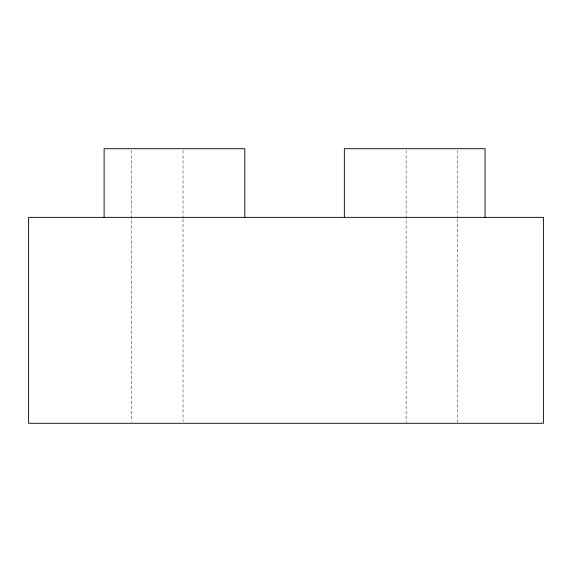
<?xml version="1.0" encoding="UTF-8"?>
<svg xmlns="http://www.w3.org/2000/svg" width="572" height="572" viewBox="0 0 572 572"><rect width="100%" height="100%" fill="white"/><g stroke="black" fill="none" stroke-linecap="round" stroke-linejoin="round"><path stroke-width="0.43" stroke-dasharray="2.86 2.15" d="M457.6 150.5L457.6 218.254M457.6 219.14L457.6 423.28M406.12 150.5L406.12 422.386M183.04 150.5L183.04 218.254M183.04 219.14L183.04 421.5M131.56 150.5L131.56 421.5"/><path stroke-width="0.86" d="M485.056 217.36L485.056 148.72L344.344 148.72L344.344 217.36M244.816 217.36L244.816 148.72L104.104 148.72L104.104 217.36M543.4 217.36L28.6 217.36L28.6 423.28L543.4 423.28L543.4 217.36"/></g></svg>
